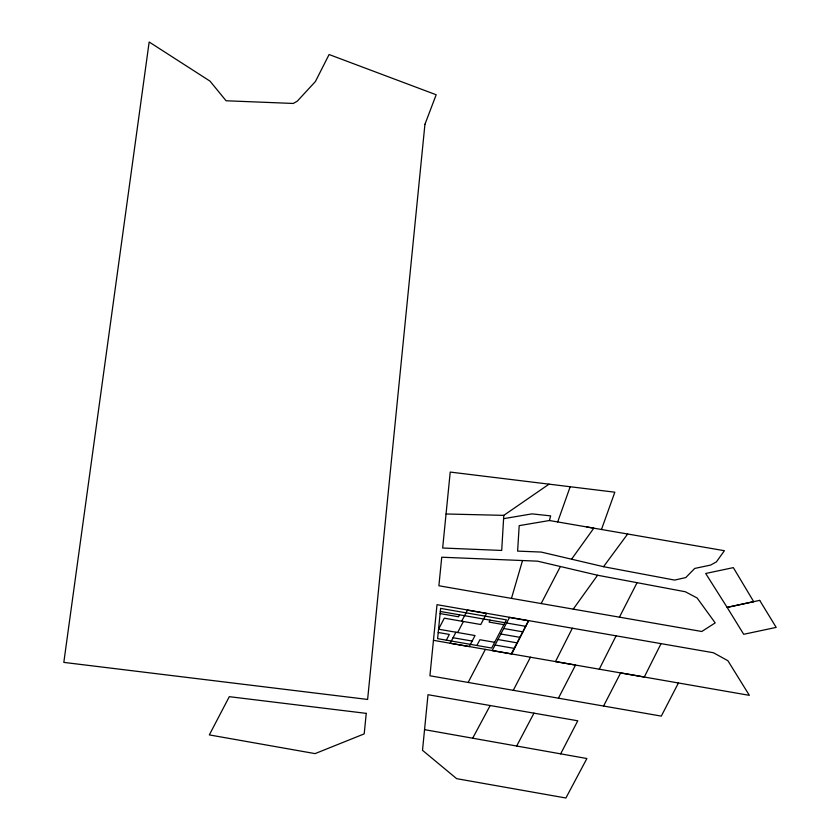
<?xml version="1.0" encoding="UTF-8"?>
<svg xmlns="http://www.w3.org/2000/svg" width="840" height="840" viewBox="0 0 840 840"><rect width="100%" height="100%" fill="white"/><g stroke="black" fill="none" stroke-linecap="round" stroke-linejoin="round"><path stroke-width="1.26" d="M601.472 529.484L614.838 492.198L450.23 472.07L442.659 548.016L501.711 550.452L503.79 515.361L549.055 484.155M549.433 520.517L724.416 550.704L716.404 561.876L710.65 565.068L694.712 568.438L685.776 577.574L674.604 580.083L603.529 566.696L541.191 552.069L517.619 551.103L519.194 525.63L549.433 520.517L550.641 515.875L532.004 513.87L503.685 518.658M511.466 598.385L522.522 560.543M557.687 521.934L570.182 486.738M661.038 643.639L644.291 677.029L433.451 640.332M572.355 628.215L555.492 661.584L575.547 665.07L558.432 698.187L429.923 675.78L437 604.674L713.444 652.754L727.881 660.702L749.353 695.341L620.645 672.913L603.561 706.041L558.432 698.187M599.267 669.207L616.077 635.817M511.718 653.961L528.644 620.613M619.437 617.169L637.067 582.666M560.658 753.869L577.773 720.794L428.001 694.701L422.51 750.32L456.666 778.67L565.898 798L586.887 758.52L424.546 729.645M678.416 682.983L661.3 716.111L603.561 706.041M541.159 603.55L560.406 566.517L597.576 575.243L685.356 591.759L697.116 597.996L715.197 622.892L701.768 631.491L438.89 585.764L441.745 557.214L537.527 561.162L560.406 566.517M513.293 690.312L530.45 657.226M446.344 640.164L449.337 634.431L438.228 632.489M459.564 614.827L458.546 616.78L440.108 613.578M455.931 632.216L450.177 643.24L469.276 646.569L475.031 635.544L438.554 629.202L444.308 618.177L480.784 624.519L486.538 613.494L467.439 610.166L461.685 621.191M457.653 632.52L463.407 621.495M476.9 645.488L479.892 639.744L494.666 642.306M490.119 620.141L489.101 622.104L503.874 624.666M468.143 682.448L485.373 649.373M516.653 746.046L533.978 713.15M472.679 738.213L490.171 705.548M571.567 559.199L593.827 528.16L586.824 526.964M573.237 609.126L597.576 575.243M603.529 566.696L627.648 534.009M446.05 513.986L503.79 515.361M440.318 611.478L504.893 622.713M506.572 622.986L525.672 626.315M503.695 628.499L522.795 631.827M500.819 634.011L519.918 637.34M497.942 639.524L517.041 642.852M453.054 637.728L472.154 641.057M495.065 645.036L514.164 648.365M366.24 713.37L364.203 733.887L315.074 753.617L209.328 734.905L229.299 696.675L366.24 713.37M424.935 124.289L367.616 699.447L63.819 662.393L149.163 42L210.011 81.133L226.086 100.769L293.296 103.457L297.329 101.126L315.409 81.543L329.091 54.526L436.181 94.763L424.935 124.289M440.622 608.401L437.608 638.652L491.673 648.05L506.394 619.847L440.622 608.401M509.45 617.474L492.188 650.549L511.287 653.877L528.549 620.802L509.45 617.474M753.7 601.671L727.135 607.383L705.684 573.478L733.341 567.63L753.7 601.671M759.686 600.369L727.135 607.383L743.704 634.295L776.181 627.396L759.686 600.369"/></g></svg>
